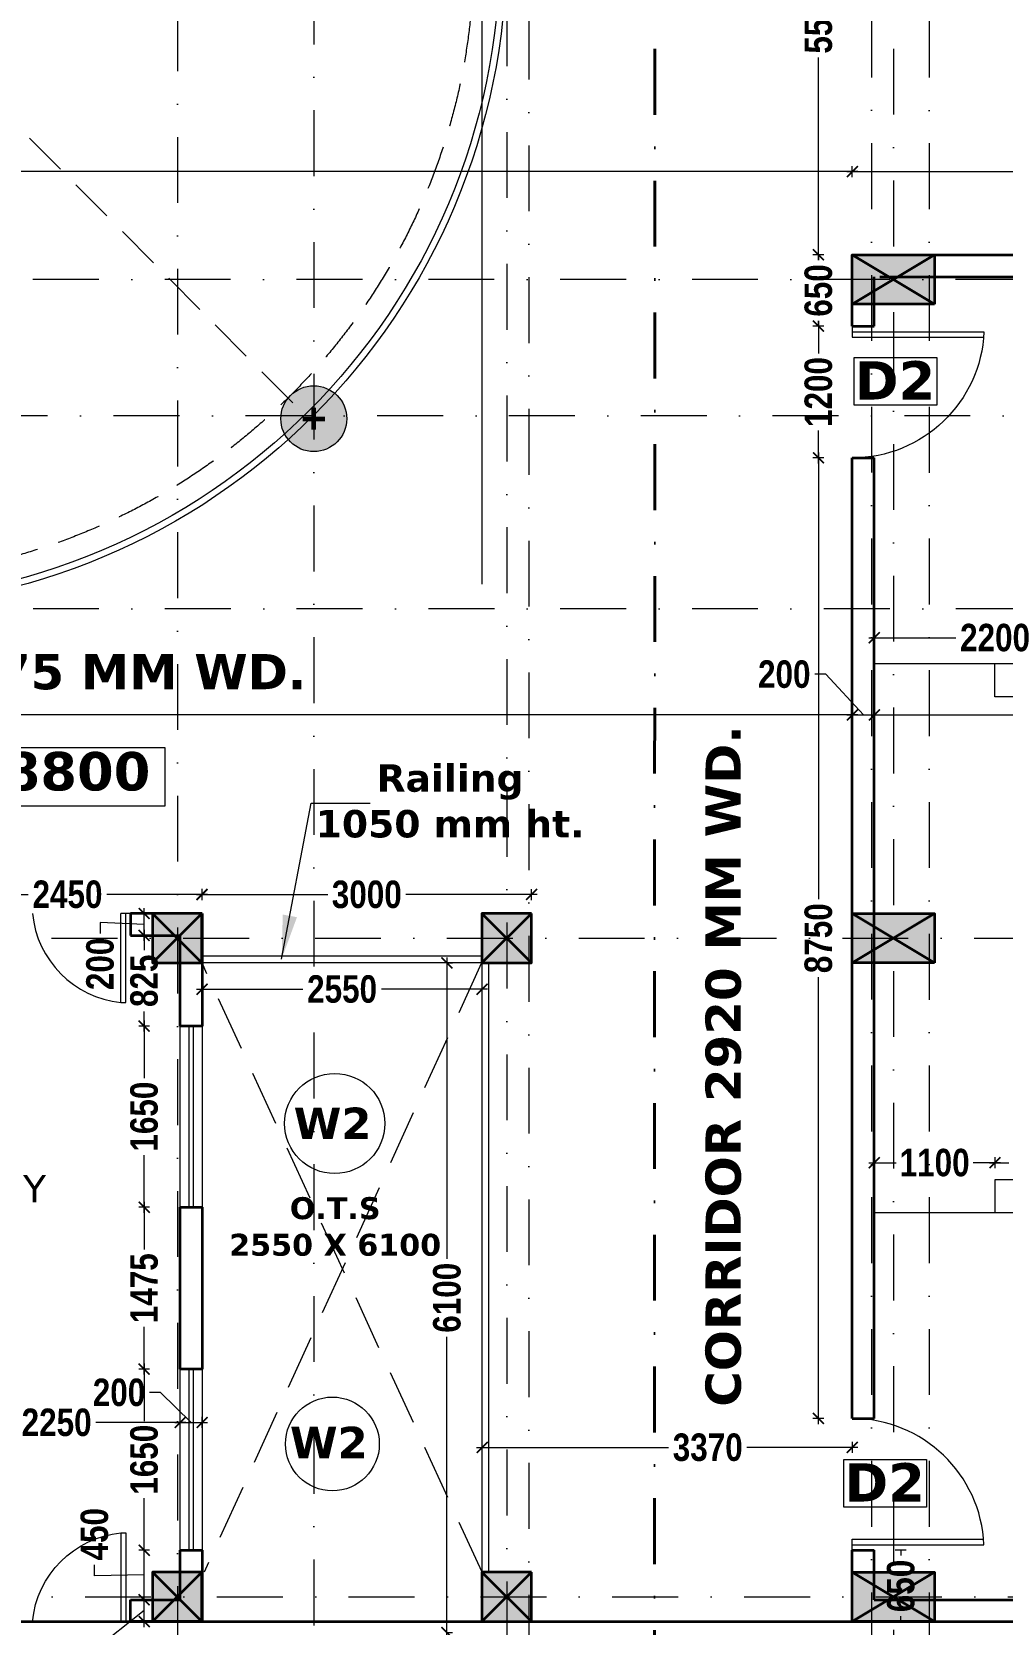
# Model space of a CAD drawing. Header units: millimetres. Extents: x -3092155 to 4513934, y -12317808 to 1850003.
# Drawn here: x -414748 to -405915, y -5557584 to -5543080 of the extents above; entities that cross this region are included whole.
import ezdxf

# ---------------------------------------------------------------- set-up
doc = ezdxf.new("R2010")
doc.units = ezdxf.units.MM
doc.header["$LTSCALE"] = 2
doc.header["$MEASUREMENT"] = 0
doc.header["$PDMODE"] = 34
doc.header["$PDSIZE"] = 500
for name, pattern in [('DASHDOT', [1, 0.5, -0.25, 0, -0.25]), ('DASHED2', [0.375, 0.25, -0.125]), ('HIDDEN', [0.375, 0.25, -0.125])]:
    doc.linetypes.add(name, pattern=pattern)
doc.layers.add('AEROW', color=7, linetype='Continuous', lineweight=15, true_color=0x0d0d0d)
for name, color, linetype, lineweight in [('col 1', 11, 'Continuous', 20), ('coloumn', 10, 'Continuous', 35), ('D DIM', 250, 'Continuous', 9), ('D2', 10, 'Continuous', 5), ('DOOR', 27, 'Continuous', 5), ('expen. jt.', 130, 'Continuous', 35), ('glass', 5, 'Continuous', 15), ('GRID', 251, 'DASHDOT', 5), ('Layer1', 251, 'Continuous', 0), ('PARGOLA', 115, 'DASHED2', 5), ('PROJ', 251, 'HIDDEN', 5), ('RAILING', 47, 'Continuous', 13), ('SILL', 74, 'Continuous', 9), ('Step', 251, 'Continuous', 9), ('TEXT', 7, 'Continuous', 13), ('W2', 162, 'Continuous', 5), ('WAll', 250, 'Continuous', 35)]:
    doc.layers.add(name, color=color, linetype=linetype, lineweight=lineweight)
doc.styles.add('INNER DIM', font='ARIALNB.TTF', dxfattribs={"height": 250})
doc.styles.add('style2', font='verdana.ttf')
doc.dimstyles.new('external final', dxfattribs={"dimscale": 0, "dimtxt": 250, "dimasz": 100, "dimexe": 50, "dimexo": 50, "dimgap": 50, "dimtad": 0, "dimdec": 0, "dimzin": 0, "dimdsep": 46, "dimtxsty": 'INNER DIM', "dimblk": 'ARCHTICK', "dimcen": 100, "dimdle": 50, "dimclrd": 256, "dimclre": 256, "dimclrt": 256, "dimadec": 0, "dimazin": 0, "dimtfac": 1, "dimtdec": 0, "dimtix": 1, "dimtmove": 1, "dimatfit": 3, "dimfxl": 50, "dimfxlon": 1, "dimtolj": 1, "dimtzin": 0, "dimlwd": -1, "dimlwe": -1, "dimarcsym": 1})
doc.dimstyles.new('INNER DIM', dxfattribs={"dimscale": 0, "dimtxt": 250, "dimasz": 100, "dimexe": 50, "dimexo": 50, "dimgap": 50, "dimtad": 0, "dimdec": 0, "dimzin": 0, "dimdsep": 46, "dimtxsty": 'INNER DIM', "dimblk": 'ARCHTICK', "dimcen": 100, "dimdle": 50, "dimclrd": 256, "dimclre": 256, "dimclrt": 256, "dimadec": 0, "dimazin": 0, "dimtfac": 1, "dimtdec": 0, "dimtix": 1, "dimtmove": 2, "dimatfit": 3, "dimfxl": 50, "dimfxlon": 1, "dimtolj": 1, "dimtzin": 0, "dimlwd": -1, "dimlwe": -1, "dimarcsym": 1})

# ---------------------------------------------------------------- blocks, each defined once
blk = doc.blocks.new('A$C378B1DF0')
at = {"layer": 'DOOR', "ltscale": 0.1}
for p, q in [((1100, 0), (1100, 1196)), ((1150, 0), (1150, 1199)), ((1200, 0), (1100, 0))]:
    blk.add_line(p, q, dxfattribs=at)
blk.add_arc((1200, 0), 1200, 92.388, 180, dxfattribs=at)
blk = doc.blocks.new('_ArchTick')
at = {"color": 0, "linetype": 'ByBlock', "const_width": 0.15}
blk.add_lwpolyline([(-0.5, -0.5), (0.5, 0.5)], dxfattribs=at)
blk = doc.blocks.new('*D409')
at = {"layer": 'D DIM', "ltscale": 100, "transparency": 16777216}
for p, q in [((-425569, -5549252), (-425569, -5549352)), ((-407278, -5549252), (-407278, -5549352)), ((-425619, -5549302), (-417904, -5549302)), ((-407228, -5549302), (-417044, -5549302))]:
    blk.add_line(p, q, dxfattribs=at)
at = {"layer": 'Defpoints', "color": 0, "lineweight": 50, "ltscale": 100, "transparency": 16777216}
for p in [(-407278, -5548781), (-425569, -5548959), (-407278, -5549302)]:
    blk.add_point(p, dxfattribs=at)
at = {"layer": 'D DIM', "ltscale": 100, "transparency": 16777216, "xscale": 100, "yscale": 100, "zscale": 100, "rotation": 180}
blk.add_blockref('_ArchTick', (-425569, -5549302), dxfattribs=at)
at = {"layer": 'D DIM', "ltscale": 100, "transparency": 16777216, "xscale": 100, "yscale": 100, "zscale": 100}
blk.add_blockref('_ArchTick', (-407278, -5549302), dxfattribs=at)
at = {"layer": 'D DIM', "ltscale": 100, "transparency": 16777216, "insert": (-417474, -5549302), "char_height": 250, "attachment_point": 5, "style": 'INNER DIM'}
blk.add_mtext('\\A1;18290', dxfattribs=at)
blk = doc.blocks.new('*D410')
at = {"layer": 'D DIM', "ltscale": 100, "transparency": 16777216}
for p, q in [((-407520, -5548932), (-407620, -5548932)), ((-407178, -5549302), (-407520, -5548932)), ((-407278, -5549252), (-407278, -5549352)), ((-407078, -5549252), (-407078, -5549352)), ((-407328, -5549302), (-407028, -5549302))]:
    blk.add_line(p, q, dxfattribs=at)
at = {"layer": 'Defpoints', "color": 0, "lineweight": 50, "ltscale": 100, "transparency": 16777216}
for p in [(-407278, -5548161), (-407078, -5548836), (-407078, -5549302)]:
    blk.add_point(p, dxfattribs=at)
at = {"layer": 'D DIM', "ltscale": 100, "transparency": 16777216, "xscale": 100, "yscale": 100, "zscale": 100, "rotation": 180}
blk.add_blockref('_ArchTick', (-407278, -5549302), dxfattribs=at)
at = {"layer": 'D DIM', "ltscale": 100, "transparency": 16777216, "xscale": 100, "yscale": 100, "zscale": 100}
blk.add_blockref('_ArchTick', (-407078, -5549302), dxfattribs=at)
at = {"layer": 'D DIM', "ltscale": 100, "transparency": 16777216, "insert": (-407898, -5548932), "char_height": 250, "attachment_point": 5, "style": 'INNER DIM'}
blk.add_mtext('\\A1;200', dxfattribs=at)
blk = doc.blocks.new('*D431')
at = {"layer": 'D DIM', "ltscale": 100, "transparency": 16777216}
for p, q in [((-407078, -5549252), (-407078, -5549352)), ((-394158, -5549252), (-394158, -5549352)), ((-407128, -5549302), (-401048, -5549302)), ((-394108, -5549302), (-400188, -5549302))]:
    blk.add_line(p, q, dxfattribs=at)
at = {"layer": 'Defpoints', "color": 0, "lineweight": 50, "ltscale": 100, "transparency": 16777216}
for p in [(-407078, -5548761), (-394158, -5548761), (-407078, -5549302)]:
    blk.add_point(p, dxfattribs=at)
at = {"layer": 'D DIM', "ltscale": 100, "transparency": 16777216, "xscale": 100, "yscale": 100, "zscale": 100, "rotation": 180}
blk.add_blockref('_ArchTick', (-407078, -5549302), dxfattribs=at)
at = {"layer": 'D DIM', "ltscale": 100, "transparency": 16777216, "xscale": 100, "yscale": 100, "zscale": 100}
blk.add_blockref('_ArchTick', (-394158, -5549302), dxfattribs=at)
at = {"layer": 'D DIM', "ltscale": 100, "transparency": 16777216, "insert": (-400618, -5549302), "char_height": 250, "attachment_point": 5, "style": 'INNER DIM'}
blk.add_mtext('\\A1;12920', dxfattribs=at)
blk = doc.blocks.new('*D435')
at = {"layer": 'D DIM', "ltscale": 100, "transparency": 16777216}
for p, q in [((-415698, -5550937), (-414782, -5550937)), ((-415648, -5550987), (-415648, -5550887)), ((-413149, -5550937), (-414066, -5550937)), ((-413199, -5550987), (-413199, -5550887))]:
    blk.add_line(p, q, dxfattribs=at)
at = {"layer": 'Defpoints', "color": 0, "lineweight": 50, "ltscale": 100, "transparency": 16777216}
for p in [(-413199, -5550937), (-415648, -5551111), (-413199, -5551111)]:
    blk.add_point(p, dxfattribs=at)
at = {"layer": 'D DIM', "ltscale": 100, "transparency": 16777216, "xscale": 100, "yscale": 100, "zscale": 100, "rotation": 180}
blk.add_blockref('_ArchTick', (-415648, -5550937), dxfattribs=at)
at = {"layer": 'D DIM', "ltscale": 100, "transparency": 16777216, "xscale": 100, "yscale": 100, "zscale": 100}
blk.add_blockref('_ArchTick', (-413199, -5550937), dxfattribs=at)
at = {"layer": 'D DIM', "ltscale": 100, "transparency": 16777216, "insert": (-414424, -5550937), "char_height": 250, "attachment_point": 5, "style": 'INNER DIM'}
blk.add_mtext('\\A1;2450', dxfattribs=at)
blk = doc.blocks.new('*D436')
at = {"layer": 'D DIM', "ltscale": 100, "transparency": 16777216}
for p, q in [((-413248, -5550938), (-412055, -5550938)), ((-413198, -5550988), (-413198, -5550888)), ((-410149, -5550938), (-411343, -5550938)), ((-410199, -5550988), (-410199, -5550888))]:
    blk.add_line(p, q, dxfattribs=at)
at = {"layer": 'Defpoints', "color": 0, "lineweight": 50, "ltscale": 100, "transparency": 16777216}
for p in [(-410199, -5550938), (-413198, -5551111), (-410199, -5551111)]:
    blk.add_point(p, dxfattribs=at)
at = {"layer": 'D DIM', "ltscale": 100, "transparency": 16777216, "xscale": 100, "yscale": 100, "zscale": 100, "rotation": 180}
blk.add_blockref('_ArchTick', (-413198, -5550938), dxfattribs=at)
at = {"layer": 'D DIM', "ltscale": 100, "transparency": 16777216, "xscale": 100, "yscale": 100, "zscale": 100}
blk.add_blockref('_ArchTick', (-410199, -5550938), dxfattribs=at)
at = {"layer": 'D DIM', "ltscale": 100, "transparency": 16777216, "insert": (-411699, -5550938), "char_height": 250, "attachment_point": 5, "style": 'INNER DIM'}
blk.add_mtext('\\A1;3000', dxfattribs=at)
blk = doc.blocks.new('*D455')
at = {"layer": 'D DIM', "ltscale": 100, "transparency": 16777216}
for p, q in [((-425568, -5544403), (-425568, -5544303)), ((-407279, -5544403), (-407279, -5544303)), ((-425618, -5544353), (-416854, -5544353)), ((-407229, -5544353), (-415994, -5544353))]:
    blk.add_line(p, q, dxfattribs=at)
at = {"layer": 'Defpoints', "color": 0, "lineweight": 50, "ltscale": 100, "transparency": 16777216}
for p in [(-407279, -5544353), (-425568, -5545111), (-407279, -5545111)]:
    blk.add_point(p, dxfattribs=at)
at = {"layer": 'D DIM', "ltscale": 100, "transparency": 16777216, "xscale": 100, "yscale": 100, "zscale": 100, "rotation": 180}
blk.add_blockref('_ArchTick', (-425568, -5544353), dxfattribs=at)
at = {"layer": 'D DIM', "ltscale": 100, "transparency": 16777216, "xscale": 100, "yscale": 100, "zscale": 100}
blk.add_blockref('_ArchTick', (-407279, -5544353), dxfattribs=at)
at = {"layer": 'D DIM', "ltscale": 100, "transparency": 16777216, "insert": (-416424, -5544353), "char_height": 250, "attachment_point": 5, "style": 'INNER DIM'}
blk.add_mtext('\\A1;18290', dxfattribs=at)
blk = doc.blocks.new('*D456')
at = {"layer": 'D DIM', "ltscale": 100, "transparency": 16777216}
for p, q in [((-407279, -5544403), (-407279, -5544303)), ((-396108, -5544403), (-396108, -5544303)), ((-407329, -5544353), (-402124, -5544353)), ((-396058, -5544353), (-401264, -5544353))]:
    blk.add_line(p, q, dxfattribs=at)
at = {"layer": 'Defpoints', "color": 0, "lineweight": 50, "ltscale": 100, "transparency": 16777216}
for p in [(-396108, -5544353), (-407279, -5545111), (-396108, -5545111)]:
    blk.add_point(p, dxfattribs=at)
at = {"layer": 'D DIM', "ltscale": 100, "transparency": 16777216, "xscale": 100, "yscale": 100, "zscale": 100, "rotation": 180}
blk.add_blockref('_ArchTick', (-407279, -5544353), dxfattribs=at)
at = {"layer": 'D DIM', "ltscale": 100, "transparency": 16777216, "xscale": 100, "yscale": 100, "zscale": 100}
blk.add_blockref('_ArchTick', (-396108, -5544353), dxfattribs=at)
at = {"layer": 'D DIM', "ltscale": 100, "transparency": 16777216, "insert": (-401694, -5544353), "char_height": 250, "attachment_point": 5, "style": 'INNER DIM'}
blk.add_mtext('\\A1;11170', dxfattribs=at)
blk = doc.blocks.new('*D492')
at = {"layer": 'D DIM', "ltscale": 100, "transparency": 16777216}
for p, q in [((-406787, -5556911), (-406887, -5556911)), ((-406837, -5556911), (-406837, -5556960)), ((-406837, -5557561), (-406837, -5557512)), ((-406787, -5557561), (-406887, -5557561))]:
    blk.add_line(p, q, dxfattribs=at)
at = {"layer": 'Defpoints', "color": 0, "lineweight": 50, "ltscale": 100, "transparency": 16777216}
for p in [(-406837, -5556911), (-406529, -5556911), (-406529, -5557561)]:
    blk.add_point(p, dxfattribs=at)
at = {"layer": 'D DIM', "ltscale": 100, "transparency": 16777216, "insert": (-406837, -5557236), "char_height": 250, "attachment_point": 5, "rotation": 90, "style": 'INNER DIM'}
blk.add_mtext('\\A1;650', dxfattribs=at)
blk = doc.blocks.new('*D493')
at = {"layer": 'D DIM', "ltscale": 100, "transparency": 16777216}
for p, q in [((-407587, -5546911), (-407587, -5550981)), ((-407537, -5546961), (-407637, -5546961)), ((-407587, -5555761), (-407587, -5551692)), ((-407537, -5555711), (-407637, -5555711))]:
    blk.add_line(p, q, dxfattribs=at)
at = {"layer": 'Defpoints', "color": 0, "lineweight": 50, "ltscale": 100, "transparency": 16777216}
for p in [(-407587, -5546961), (-407278, -5546961), (-407278, -5555711)]:
    blk.add_point(p, dxfattribs=at)
at = {"layer": 'D DIM', "ltscale": 100, "transparency": 16777216, "xscale": 100, "yscale": 100, "zscale": 100}
for p, rotation in [((-407587, -5546961), 90), ((-407587, -5555711), 270)]:
    blk.add_blockref('_ArchTick', p, dxfattribs=dict(at, rotation=rotation))
at = {"layer": 'D DIM', "ltscale": 100, "transparency": 16777216, "insert": (-407587, -5551336), "char_height": 250, "attachment_point": 5, "rotation": 90, "style": 'INNER DIM'}
blk.add_mtext('\\A1;8750', dxfattribs=at)
blk = doc.blocks.new('*D494')
at = {"layer": 'D DIM', "ltscale": 100, "transparency": 16777216}
for p, q in [((-407537, -5545761), (-407637, -5545761)), ((-407587, -5545711), (-407587, -5546011)), ((-407587, -5547011), (-407587, -5546711)), ((-407537, -5546961), (-407637, -5546961))]:
    blk.add_line(p, q, dxfattribs=at)
at = {"layer": 'Defpoints', "color": 0, "lineweight": 50, "ltscale": 100, "transparency": 16777216}
for p in [(-407587, -5545761), (-407278, -5545761), (-407278, -5546961)]:
    blk.add_point(p, dxfattribs=at)
at = {"layer": 'D DIM', "ltscale": 100, "transparency": 16777216, "xscale": 100, "yscale": 100, "zscale": 100}
for p, rotation in [((-407587, -5545761), 90), ((-407587, -5546961), 270)]:
    blk.add_blockref('_ArchTick', p, dxfattribs=dict(at, rotation=rotation))
at = {"layer": 'D DIM', "ltscale": 100, "transparency": 16777216, "insert": (-407587, -5546361), "char_height": 250, "attachment_point": 5, "rotation": 90, "style": 'INNER DIM'}
blk.add_mtext('\\A1;1200', dxfattribs=at)
blk = doc.blocks.new('*D495')
at = {"layer": 'D DIM', "ltscale": 100, "transparency": 16777216}
for p, q in [((-407537, -5545111), (-407637, -5545111)), ((-407587, -5545111), (-407587, -5545160)), ((-407537, -5545761), (-407637, -5545761)), ((-407587, -5545761), (-407587, -5545712))]:
    blk.add_line(p, q, dxfattribs=at)
at = {"layer": 'Defpoints', "color": 0, "lineweight": 50, "ltscale": 100, "transparency": 16777216}
for p in [(-407587, -5545111), (-407279, -5545111), (-407278, -5545761)]:
    blk.add_point(p, dxfattribs=at)
at = {"layer": 'D DIM', "ltscale": 100, "transparency": 16777216, "insert": (-407587, -5545436), "char_height": 250, "attachment_point": 5, "rotation": 90, "style": 'INNER DIM'}
blk.add_mtext('\\A1;650', dxfattribs=at)
blk = doc.blocks.new('*D496')
at = {"layer": 'D DIM', "ltscale": 100, "transparency": 16777216}
for p, q in [((-407587, -5539511), (-407587, -5542605)), ((-407537, -5539561), (-407637, -5539561)), ((-407587, -5545161), (-407587, -5543315)), ((-407537, -5545111), (-407637, -5545111))]:
    blk.add_line(p, q, dxfattribs=at)
at = {"layer": 'Defpoints', "color": 0, "lineweight": 50, "ltscale": 100, "transparency": 16777216}
for p in [(-407587, -5539561), (-407279, -5539561), (-407279, -5545111)]:
    blk.add_point(p, dxfattribs=at)
at = {"layer": 'D DIM', "ltscale": 100, "transparency": 16777216, "xscale": 100, "yscale": 100, "zscale": 100}
for p, rotation in [((-407587, -5539561), 90), ((-407587, -5545111), 270)]:
    blk.add_blockref('_ArchTick', p, dxfattribs=dict(at, rotation=rotation))
at = {"layer": 'D DIM', "ltscale": 100, "transparency": 16777216, "insert": (-407587, -5542960), "char_height": 250, "attachment_point": 5, "rotation": 90, "style": 'INNER DIM'}
blk.add_mtext('\\A1;5550', dxfattribs=at)
blk = doc.blocks.new('*D516')
at = {"layer": 'D DIM', "ltscale": 100, "transparency": 16777216}
for p, q in [((-413699, -5557361), (-413776, -5557361)), ((-413726, -5557611), (-413726, -5557311)), ((-413726, -5557461), (-414183, -5557825)), ((-413699, -5557561), (-413776, -5557561)), ((-414183, -5557825), (-414183, -5557925))]:
    blk.add_line(p, q, dxfattribs=at)
at = {"layer": 'Defpoints', "color": 0, "lineweight": 50, "ltscale": 100, "transparency": 16777216}
for p in [(-413726, -5557361), (-413649, -5557361), (-413649, -5557561)]:
    blk.add_point(p, dxfattribs=at)
at = {"layer": 'D DIM', "ltscale": 100, "transparency": 16777216, "xscale": 100, "yscale": 100, "zscale": 100}
for p, rotation in [((-413726, -5557361), 90), ((-413726, -5557561), 270)]:
    blk.add_blockref('_ArchTick', p, dxfattribs=dict(at, rotation=rotation))
at = {"layer": 'D DIM', "ltscale": 100, "transparency": 16777216, "insert": (-414183, -5558203), "char_height": 250, "attachment_point": 5, "rotation": 90, "style": 'INNER DIM'}
blk.add_mtext('\\A1;200', dxfattribs=at)
blk = doc.blocks.new('*D517')
at = {"layer": 'D DIM', "ltscale": 100, "transparency": 16777216}
for p, q in [((-413676, -5556911), (-413776, -5556911)), ((-413726, -5557411), (-413726, -5556861)), ((-414178, -5557145), (-414178, -5557045)), ((-413726, -5557136), (-414178, -5557145)), ((-413699, -5557361), (-413776, -5557361))]:
    blk.add_line(p, q, dxfattribs=at)
at = {"layer": 'Defpoints', "color": 0, "lineweight": 50, "ltscale": 100, "transparency": 16777216}
for p in [(-413726, -5556911), (-413398, -5556911), (-413649, -5557361)]:
    blk.add_point(p, dxfattribs=at)
at = {"layer": 'D DIM', "ltscale": 100, "transparency": 16777216, "xscale": 100, "yscale": 100, "zscale": 100}
for p, rotation in [((-413726, -5556911), 90), ((-413726, -5557361), 270)]:
    blk.add_blockref('_ArchTick', p, dxfattribs=dict(at, rotation=rotation))
at = {"layer": 'D DIM', "ltscale": 100, "transparency": 16777216, "insert": (-414178, -5556765), "char_height": 250, "attachment_point": 5, "rotation": 90, "style": 'INNER DIM'}
blk.add_mtext('\\A1;450', dxfattribs=at)
blk = doc.blocks.new('*D518')
at = {"layer": 'D DIM', "ltscale": 100, "transparency": 16777216}
for p, q in [((-413676, -5555261), (-413776, -5555261)), ((-413726, -5555211), (-413726, -5555736)), ((-413726, -5556961), (-413726, -5556436)), ((-413676, -5556911), (-413776, -5556911))]:
    blk.add_line(p, q, dxfattribs=at)
at = {"layer": 'Defpoints', "color": 0, "lineweight": 50, "ltscale": 100, "transparency": 16777216}
for p in [(-413726, -5555261), (-413398, -5555261), (-413398, -5556911)]:
    blk.add_point(p, dxfattribs=at)
at = {"layer": 'D DIM', "ltscale": 100, "transparency": 16777216, "xscale": 100, "yscale": 100, "zscale": 100}
for p, rotation in [((-413726, -5555261), 90), ((-413726, -5556911), 270)]:
    blk.add_blockref('_ArchTick', p, dxfattribs=dict(at, rotation=rotation))
at = {"layer": 'D DIM', "ltscale": 100, "transparency": 16777216, "insert": (-413726, -5556086), "char_height": 250, "attachment_point": 5, "rotation": 90, "style": 'INNER DIM'}
blk.add_mtext('\\A1;1650', dxfattribs=at)
blk = doc.blocks.new('*D519')
at = {"layer": 'D DIM', "ltscale": 100, "transparency": 16777216}
for p, q in [((-413726, -5553736), (-413726, -5554171)), ((-413676, -5553786), (-413776, -5553786)), ((-413726, -5555311), (-413726, -5554877)), ((-413676, -5555261), (-413776, -5555261))]:
    blk.add_line(p, q, dxfattribs=at)
at = {"layer": 'Defpoints', "color": 0, "lineweight": 50, "ltscale": 100, "transparency": 16777216}
for p in [(-413726, -5553786), (-413398, -5553786), (-413398, -5555261)]:
    blk.add_point(p, dxfattribs=at)
at = {"layer": 'D DIM', "ltscale": 100, "transparency": 16777216, "xscale": 100, "yscale": 100, "zscale": 100}
for p, rotation in [((-413726, -5553786), 90), ((-413726, -5555261), 270)]:
    blk.add_blockref('_ArchTick', p, dxfattribs=dict(at, rotation=rotation))
at = {"layer": 'D DIM', "ltscale": 100, "transparency": 16777216, "insert": (-413726, -5554524), "char_height": 250, "attachment_point": 5, "rotation": 90, "style": 'INNER DIM'}
blk.add_mtext('\\A1;1475', dxfattribs=at)
blk = doc.blocks.new('*D520')
at = {"layer": 'D DIM', "ltscale": 100, "transparency": 16777216}
for p, q in [((-413676, -5552136), (-413776, -5552136)), ((-413726, -5552086), (-413726, -5552611)), ((-413726, -5553836), (-413726, -5553311)), ((-413676, -5553786), (-413776, -5553786))]:
    blk.add_line(p, q, dxfattribs=at)
at = {"layer": 'Defpoints', "color": 0, "lineweight": 50, "ltscale": 100, "transparency": 16777216}
for p in [(-413726, -5552136), (-413398, -5552136), (-413398, -5553786)]:
    blk.add_point(p, dxfattribs=at)
at = {"layer": 'D DIM', "ltscale": 100, "transparency": 16777216, "xscale": 100, "yscale": 100, "zscale": 100}
for p, rotation in [((-413726, -5552136), 90), ((-413726, -5553786), 270)]:
    blk.add_blockref('_ArchTick', p, dxfattribs=dict(at, rotation=rotation))
at = {"layer": 'D DIM', "ltscale": 100, "transparency": 16777216, "insert": (-413726, -5552961), "char_height": 250, "attachment_point": 5, "rotation": 90, "style": 'INNER DIM'}
blk.add_mtext('\\A1;1650', dxfattribs=at)
blk = doc.blocks.new('*D521')
at = {"layer": 'D DIM', "ltscale": 100, "transparency": 16777216}
for p, q in [((-413726, -5551261), (-413726, -5551445)), ((-413776, -5551311), (-413676, -5551311)), ((-413726, -5552186), (-413726, -5552002)), ((-413676, -5552136), (-413776, -5552136))]:
    blk.add_line(p, q, dxfattribs=at)
at = {"layer": 'Defpoints', "color": 0, "lineweight": 50, "ltscale": 100, "transparency": 16777216}
for p in [(-413848, -5551311), (-413726, -5551311), (-413398, -5552136)]:
    blk.add_point(p, dxfattribs=at)
at = {"layer": 'D DIM', "ltscale": 100, "transparency": 16777216, "xscale": 100, "yscale": 100, "zscale": 100}
for p, rotation in [((-413726, -5551311), 90), ((-413726, -5552136), 270)]:
    blk.add_blockref('_ArchTick', p, dxfattribs=dict(at, rotation=rotation))
at = {"layer": 'D DIM', "ltscale": 100, "transparency": 16777216, "insert": (-413726, -5551724), "char_height": 250, "attachment_point": 5, "rotation": 90, "style": 'INNER DIM'}
blk.add_mtext('\\A1;825', dxfattribs=at)
blk = doc.blocks.new('*D522')
at = {"layer": 'D DIM', "ltscale": 100, "transparency": 16777216}
for p, q in [((-413776, -5551111), (-413676, -5551111)), ((-413726, -5551361), (-413726, -5551061)), ((-413726, -5551211), (-414127, -5551192)), ((-414127, -5551192), (-414127, -5551292)), ((-413776, -5551311), (-413676, -5551311))]:
    blk.add_line(p, q, dxfattribs=at)
at = {"layer": 'Defpoints', "color": 0, "lineweight": 50, "ltscale": 100, "transparency": 16777216}
for p in [(-413848, -5551111), (-413726, -5551111), (-413848, -5551311)]:
    blk.add_point(p, dxfattribs=at)
at = {"layer": 'D DIM', "ltscale": 100, "transparency": 16777216, "xscale": 100, "yscale": 100, "zscale": 100}
for p, rotation in [((-413726, -5551111), 90), ((-413726, -5551311), 270)]:
    blk.add_blockref('_ArchTick', p, dxfattribs=dict(at, rotation=rotation))
at = {"layer": 'D DIM', "ltscale": 100, "transparency": 16777216, "insert": (-414127, -5551570), "char_height": 250, "attachment_point": 5, "rotation": 90, "style": 'INNER DIM'}
blk.add_mtext('\\A1;200', dxfattribs=at)
blk = doc.blocks.new('*D528')
at = {"layer": 'D DIM', "ltscale": 100, "transparency": 16777216}
for p, q in [((-415698, -5555747), (-414881, -5555747)), ((-415648, -5555797), (-415648, -5555697)), ((-413348, -5555747), (-414166, -5555747)), ((-413398, -5555797), (-413398, -5555697))]:
    blk.add_line(p, q, dxfattribs=at)
at = {"layer": 'Defpoints', "color": 0, "lineweight": 50, "ltscale": 100, "transparency": 16777216}
for p in [(-413398, -5555747), (-415648, -5556336), (-413398, -5556911)]:
    blk.add_point(p, dxfattribs=at)
at = {"layer": 'D DIM', "ltscale": 100, "transparency": 16777216, "xscale": 100, "yscale": 100, "zscale": 100, "rotation": 180}
blk.add_blockref('_ArchTick', (-415648, -5555747), dxfattribs=at)
at = {"layer": 'D DIM', "ltscale": 100, "transparency": 16777216, "xscale": 100, "yscale": 100, "zscale": 100}
blk.add_blockref('_ArchTick', (-413398, -5555747), dxfattribs=at)
at = {"layer": 'D DIM', "ltscale": 100, "transparency": 16777216, "insert": (-414523, -5555747), "char_height": 250, "attachment_point": 5, "style": 'INNER DIM'}
blk.add_mtext('\\A1;2250', dxfattribs=at)
blk = doc.blocks.new('*D529')
at = {"layer": 'D DIM', "ltscale": 100, "transparency": 16777216}
for p, q in [((-413576, -5555474), (-413676, -5555474)), ((-413298, -5555747), (-413576, -5555474)), ((-413448, -5555747), (-413148, -5555747)), ((-413398, -5555797), (-413398, -5555697)), ((-413198, -5555797), (-413198, -5555697))]:
    blk.add_line(p, q, dxfattribs=at)
at = {"layer": 'Defpoints', "color": 0, "lineweight": 50, "ltscale": 100, "transparency": 16777216}
for p in [(-413198, -5555747), (-413398, -5556911), (-413198, -5556911)]:
    blk.add_point(p, dxfattribs=at)
at = {"layer": 'D DIM', "ltscale": 100, "transparency": 16777216, "xscale": 100, "yscale": 100, "zscale": 100, "rotation": 180}
blk.add_blockref('_ArchTick', (-413398, -5555747), dxfattribs=at)
at = {"layer": 'D DIM', "ltscale": 100, "transparency": 16777216, "xscale": 100, "yscale": 100, "zscale": 100}
blk.add_blockref('_ArchTick', (-413198, -5555747), dxfattribs=at)
at = {"layer": 'D DIM', "ltscale": 100, "transparency": 16777216, "insert": (-413955, -5555474), "char_height": 250, "attachment_point": 5, "style": 'INNER DIM'}
blk.add_mtext('\\A1;200', dxfattribs=at)
blk = doc.blocks.new('*D811')
at = {"layer": 'D DIM', "ltscale": 100, "transparency": 16777216}
for p, q in [((-407129, -5548599), (-406337, -5548599)), ((-407079, -5548649), (-407079, -5548549)), ((-404829, -5548599), (-405621, -5548599)), ((-404879, -5548649), (-404879, -5548549))]:
    blk.add_line(p, q, dxfattribs=at)
at = {"layer": 'Defpoints', "color": 0, "lineweight": 50, "ltscale": 100, "transparency": 16777216}
for p in [(-407079, -5548599), (-407079, -5548936), (-404879, -5548936)]:
    blk.add_point(p, dxfattribs=at)
at = {"layer": 'D DIM', "ltscale": 100, "transparency": 16777216, "xscale": 100, "yscale": 100, "zscale": 100, "rotation": 180}
blk.add_blockref('_ArchTick', (-407079, -5548599), dxfattribs=at)
at = {"layer": 'D DIM', "ltscale": 100, "transparency": 16777216, "xscale": 100, "yscale": 100, "zscale": 100}
blk.add_blockref('_ArchTick', (-404879, -5548599), dxfattribs=at)
at = {"layer": 'D DIM', "ltscale": 100, "transparency": 16777216, "insert": (-405979, -5548599), "char_height": 250, "attachment_point": 5, "style": 'INNER DIM'}
blk.add_mtext('\\A1;2200', dxfattribs=at)
blk = doc.blocks.new('*D813')
at = {"layer": 'D DIM', "ltscale": 100, "transparency": 16777216}
for p, q in [((-407129, -5553381), (-406879, -5553381)), ((-407079, -5553431), (-407079, -5553331)), ((-405929, -5553381), (-406179, -5553381)), ((-405979, -5553431), (-405979, -5553331))]:
    blk.add_line(p, q, dxfattribs=at)
at = {"layer": 'Defpoints', "color": 0, "lineweight": 50, "ltscale": 100, "transparency": 16777216}
for p in [(-407079, -5553381), (-407079, -5553636), (-405979, -5553636)]:
    blk.add_point(p, dxfattribs=at)
at = {"layer": 'D DIM', "ltscale": 100, "transparency": 16777216, "xscale": 100, "yscale": 100, "zscale": 100, "rotation": 180}
blk.add_blockref('_ArchTick', (-407079, -5553381), dxfattribs=at)
at = {"layer": 'D DIM', "ltscale": 100, "transparency": 16777216, "xscale": 100, "yscale": 100, "zscale": 100}
blk.add_blockref('_ArchTick', (-405979, -5553381), dxfattribs=at)
at = {"layer": 'D DIM', "ltscale": 100, "transparency": 16777216, "insert": (-406529, -5553381), "char_height": 250, "attachment_point": 5, "style": 'INNER DIM'}
blk.add_mtext('\\A1;1100', dxfattribs=at)
blk = doc.blocks.new('*D814')
at = {"layer": 'D DIM', "ltscale": 100, "transparency": 16777216}
for p, q in [((-406029, -5553381), (-405855, -5553381)), ((-405979, -5553431), (-405979, -5553331)), ((-405129, -5553381), (-405303, -5553381)), ((-405179, -5553431), (-405179, -5553331))]:
    blk.add_line(p, q, dxfattribs=at)
at = {"layer": 'Defpoints', "color": 0, "lineweight": 50, "ltscale": 100, "transparency": 16777216}
for p in [(-405179, -5553381), (-405979, -5553636), (-405179, -5553636)]:
    blk.add_point(p, dxfattribs=at)
at = {"layer": 'D DIM', "ltscale": 100, "transparency": 16777216, "xscale": 100, "yscale": 100, "zscale": 100, "rotation": 180}
blk.add_blockref('_ArchTick', (-405979, -5553381), dxfattribs=at)
at = {"layer": 'D DIM', "ltscale": 100, "transparency": 16777216, "xscale": 100, "yscale": 100, "zscale": 100}
blk.add_blockref('_ArchTick', (-405179, -5553381), dxfattribs=at)
at = {"layer": 'D DIM', "ltscale": 100, "transparency": 16777216, "insert": (-405579, -5553381), "char_height": 250, "attachment_point": 5, "style": 'INNER DIM'}
blk.add_mtext('\\A1;800', dxfattribs=at)
blk = doc.blocks.new('c')
at = {"layer": 'col 1', "ltscale": 100}
h = blk.add_hatch(color=256, dxfattribs=at)
edge = h.paths.add_edge_path()
edge.add_arc((-563321, -5782835), 300, 0, 360)
at = {"lineweight": 60}
for p, q in [((-563321, -5782935), (-563321, -5782735)), ((-563421, -5782835), (-563221, -5782835))]:
    blk.add_line(p, q, dxfattribs=at)
at = {"layer": 'col 1', "ltscale": 100}
blk.add_circle((-563321, -5782835), 300, dxfattribs=at)
blk = doc.blocks.new('1000 DOOR R')
at = {"layer": 'DOOR', "color": 252, "ltscale": 200}
for p, q in [((-900, -900), (0, -900)), ((-900, -900), (-900, -950)), ((-900, -950), (0, -950)), ((0, -1000), (0, -900))]:
    blk.add_line(p, q, dxfattribs=at)
blk.add_arc((96, -1003), 1001, 95.4612, 174.0988, dxfattribs=at)
blk = doc.blocks.new('S.F')
at = {"layer": 'coloumn', "ltscale": 100}
for points in [[(79140, -5853756), (79140, -5853306), (78390, -5853306), (78390, -5853756)], [(72470, -5859306), (72020, -5859306), (72020, -5859756), (72470, -5859756)], [(75470, -5859306), (75020, -5859306), (75020, -5859756), (75470, -5859756)], [(79140, -5859756), (79140, -5859306), (78390, -5859306), (78390, -5859756)], [(72470, -5865306), (72020, -5865306), (72020, -5865756), (72470, -5865756)], [(75470, -5865306), (75020, -5865306), (75020, -5865756), (75470, -5865756)], [(79140, -5865756), (79140, -5865306), (78390, -5865306), (78390, -5865756)]]:
    blk.add_hatch(color=256, dxfattribs=at).paths.add_polyline_path(points)
for p, q in [((78390, -5853756), (78390, -5853306)), ((78390, -5853306), (79140, -5853306)), ((79140, -5853306), (79140, -5853756)), ((79140, -5853756), (78390, -5853756)), ((72470, -5859756), (72020, -5859306)), ((72020, -5859756), (72470, -5859306)), ((75470, -5859756), (75020, -5859306)), ((75020, -5859756), (75470, -5859306)), ((78390, -5859756), (78390, -5859306)), ((78390, -5859306), (79140, -5859306)), ((79140, -5859306), (79140, -5859756)), ((79140, -5859756), (78390, -5859756)), ((72470, -5865756), (72020, -5865306)), ((72020, -5865756), (72470, -5865306)), ((75470, -5865756), (75020, -5865306)), ((75020, -5865756), (75470, -5865306)), ((78390, -5865756), (78390, -5865306)), ((78390, -5865306), (79140, -5865306)), ((79140, -5865306), (79140, -5865756)), ((79140, -5865756), (78390, -5865756))]:
    blk.add_line(p, q, dxfattribs=at)
for points in [[(79140, -5853756), (78390, -5853306), (79140, -5853306), (78390, -5853756)], [(79140, -5859756), (78390, -5859306), (79140, -5859306), (78390, -5859756)], [(79140, -5865756), (78390, -5865306), (79140, -5865306), (78390, -5865756)]]:
    blk.add_lwpolyline(points, dxfattribs=at)
for points in [[(72470, -5859306), (72020, -5859306), (72020, -5859756), (72470, -5859756)], [(75470, -5859306), (75020, -5859306), (75020, -5859756), (75470, -5859756)], [(72470, -5865306), (72020, -5865306), (72020, -5865756), (72470, -5865756)], [(75470, -5865306), (75020, -5865306), (75020, -5865756), (75470, -5865756)]]:
    blk.add_lwpolyline(points, close=True, dxfattribs=at)
blk = doc.blocks.new('*D1105')
at = {"layer": 'D DIM', "ltscale": 100, "transparency": 16777216}
for p, q in [((-413249, -5551800), (-412282, -5551800)), ((-413199, -5551800), (-413199, -5551750)), ((-410599, -5551800), (-411566, -5551800)), ((-410649, -5551800), (-410649, -5551750))]:
    blk.add_line(p, q, dxfattribs=at)
at = {"layer": 'Defpoints', "color": 0, "lineweight": 50, "ltscale": 100, "transparency": 16777216}
for p in [(-413199, -5551850), (-410649, -5551800), (-410649, -5551850)]:
    blk.add_point(p, dxfattribs=at)
at = {"layer": 'D DIM', "ltscale": 100, "transparency": 16777216, "xscale": 100, "yscale": 100, "zscale": 100, "rotation": 180}
blk.add_blockref('_ArchTick', (-413199, -5551800), dxfattribs=at)
at = {"layer": 'D DIM', "ltscale": 100, "transparency": 16777216, "xscale": 100, "yscale": 100, "zscale": 100}
blk.add_blockref('_ArchTick', (-410649, -5551800), dxfattribs=at)
at = {"layer": 'D DIM', "ltscale": 100, "transparency": 16777216, "insert": (-411924, -5551800), "char_height": 250, "attachment_point": 5, "style": 'INNER DIM'}
blk.add_mtext('\\A1;2550', dxfattribs=at)
blk = doc.blocks.new('*D1106')
at = {"layer": 'D DIM', "ltscale": 100, "transparency": 16777216}
for p, q in [((-410969, -5551511), (-410969, -5554256)), ((-410969, -5551561), (-410919, -5551561)), ((-410969, -5557711), (-410969, -5554967)), ((-410969, -5557661), (-410919, -5557661))]:
    blk.add_line(p, q, dxfattribs=at)
at = {"layer": 'Defpoints', "color": 0, "lineweight": 50, "ltscale": 100, "transparency": 16777216}
for p in [(-411014, -5551561), (-411014, -5557661), (-410969, -5557661)]:
    blk.add_point(p, dxfattribs=at)
at = {"layer": 'D DIM', "ltscale": 100, "transparency": 16777216, "xscale": 100, "yscale": 100, "zscale": 100}
for p, rotation in [((-410969, -5551561), 90), ((-410969, -5557661), 270)]:
    blk.add_blockref('_ArchTick', p, dxfattribs=dict(at, rotation=rotation))
at = {"layer": 'D DIM', "ltscale": 100, "transparency": 16777216, "insert": (-410969, -5554611), "char_height": 250, "attachment_point": 5, "rotation": 90, "style": 'INNER DIM'}
blk.add_mtext('\\A1;6100', dxfattribs=at)
blk = doc.blocks.new('*D1113')
at = {"layer": 'D DIM', "ltscale": 100, "transparency": 16777216}
for p, q in [((-410649, -5556024), (-410649, -5555924)), ((-407278, -5556024), (-407278, -5555924)), ((-410699, -5555974), (-408951, -5555974)), ((-407228, -5555974), (-408239, -5555974))]:
    blk.add_line(p, q, dxfattribs=at)
at = {"layer": 'Defpoints', "color": 0, "lineweight": 50, "ltscale": 100, "transparency": 16777216}
for p in [(-407278, -5555974), (-410649, -5557112), (-407278, -5557111)]:
    blk.add_point(p, dxfattribs=at)
at = {"layer": 'D DIM', "ltscale": 100, "transparency": 16777216, "xscale": 100, "yscale": 100, "zscale": 100, "rotation": 180}
blk.add_blockref('_ArchTick', (-410649, -5555974), dxfattribs=at)
at = {"layer": 'D DIM', "ltscale": 100, "transparency": 16777216, "xscale": 100, "yscale": 100, "zscale": 100}
blk.add_blockref('_ArchTick', (-407278, -5555974), dxfattribs=at)
at = {"layer": 'D DIM', "ltscale": 100, "transparency": 16777216, "insert": (-408595, -5555974), "char_height": 250, "attachment_point": 5, "style": 'INNER DIM'}
blk.add_mtext('\\A1;3370', dxfattribs=at)
blk = doc.blocks.new('YJJYH')
at = {"layer": 'Step', "ltscale": 15000}
for p, q in [((-31378, -5710801), (-33578, -5710801)), ((-31678, -5711101), (-32478, -5711101)), ((-31678, -5715501), (-32478, -5715501)), ((-31378, -5715801), (-33578, -5715801))]:
    blk.add_line(p, q, dxfattribs=at)
at = {"layer": 'Step', "ltscale": 100}
for p, q in [((-32478, -5711101), (-32478, -5710801)), ((-32478, -5715501), (-32478, -5715801))]:
    blk.add_line(p, q, dxfattribs=at)

msp = doc.modelspace()

# ---------------------------------------------------------------- linework, layer by layer
at = {"layer": 'D2', "ltscale": 0.1}
for points in [[(-407261, -5546046), (-406509.5, -5546046), (-406509.5, -5546480.3), (-407261, -5546480.3)], [(-407355.4, -5556083.7), (-406603.9, -5556083.7), (-406603.9, -5556518), (-407355.4, -5556518)]]:
    msp.add_lwpolyline(points, close=True, dxfattribs=at)
at = {"layer": 'expen. jt.', "ltscale": 100}
msp.add_line((-438889.3, -5557561.2), (-393959.3, -5557561.2), dxfattribs=at)
at = {"layer": 'glass', "ltscale": 100}
for p, q in [((-413318.9, -5552136.2), (-413318.9, -5553786.2)), ((-413278.9, -5552136.2), (-413278.9, -5553786.2)), ((-413318.9, -5555261.2), (-413318.9, -5556911.2)), ((-413278.9, -5555261.2), (-413278.9, -5556911.2))]:
    msp.add_line(p, q, dxfattribs=at)
at = {"layer": 'GRID', "color": 5, "ltscale": 600}
for p, q in [((-406903.9, -5497630.3), (-406903.9, -5586432.3)), ((-412181.3, -5498190.6), (-412181.3, -5585871.9)), ((-407103.9, -5498491.3), (-407103.9, -5585573.6)), ((-406578.9, -5498491.5), (-406578.9, -5585571)), ((-413423.9, -5499634.4), (-413423.9, -5584428.2)), ((-410423.9, -5499589.4), (-410423.9, -5584428)), ((-410223.5, -5500911.1), (-410223.5, -5583106.3))]:
    msp.add_line(p, q, dxfattribs=at)
at = {"layer": 'GRID', "color": 6, "ltscale": 600}
for p, q in [((-367334.8, -5545336.2), (-460173.8, -5545336.2)), ((-365400.8, -5546575.3), (-462107.8, -5546578.9)), ((-367334.1, -5548336.2), (-460173.8, -5548336.2)), ((-460173.8, -5551336.2), (-367334.4, -5551336.2)), ((-461068.2, -5557336.2), (-366440.7, -5557336.2))]:
    msp.add_line(p, q, dxfattribs=at)
at = {"layer": 'Layer1', "ltscale": 100}
msp.add_lwpolyline([(-413533.5, -5549603.3), (-416596.1, -5549603.3), (-416596.1, -5550130.4), (-413533.5, -5550130.4)], close=True, dxfattribs=at)
at = {"layer": 'PARGOLA', "ltscale": 800}
msp.add_line((-412373.5, -5546459.9), (-420520.6, -5538257.8), dxfattribs=at)
at = {"layer": 'PARGOLA', "ltscale": 1000}
for p, q in [((-410648.9, -5557111.6), (-413199.4, -5551561.2)), ((-410654.6, -5551561.2), (-413179.6, -5557111.2))]:
    msp.add_line(p, q, dxfattribs=at)
at = {"layer": 'PARGOLA', "ltscale": 800}
msp.add_circle((-416424.4, -5542361.2), 5700, dxfattribs=at)
at = {"layer": 'PROJ', "linetype": 'DASHDOT', "lineweight": 40, "ltscale": 600}
msp.add_line((-409087.3, -5579839.4), (-409064.4, -5504825.1), dxfattribs=at)
at = {"layer": 'RAILING', "ltscale": 100}
msp.add_line((-410649.3, -5548111.2), (-410649.3, -5536561.2), dxfattribs=at)
at = {"layer": 'RAILING', "ltscale": 1000}
for p, q in [((-410648.9, -5551499.2), (-413199.4, -5551499.2)), ((-410648.9, -5551561.2), (-413199.4, -5551561.2)), ((-410649.4, -5557110.3), (-410649.4, -5551560.3)), ((-410587.4, -5557110.3), (-410587.4, -5551560.3))]:
    msp.add_line(p, q, dxfattribs=at)
at = {"layer": 'RAILING', "ltscale": 100}
for radius in [5995.3, 5935.3]:
    msp.add_circle((-416424.3, -5542336.2), radius, dxfattribs=at)
at = {"layer": 'SILL', "ltscale": 100}
for p, q in [((-413398.9, -5553786.2), (-413398.9, -5552136.2)), ((-413198.9, -5552136.2), (-413198.9, -5553786.2)), ((-413398.9, -5556911.2), (-413398.9, -5555261.2)), ((-413198.9, -5555261.2), (-413198.9, -5556911.2))]:
    msp.add_line(p, q, dxfattribs=at)
at = {"layer": 'W2', "lineweight": 15, "ltscale": 100}
for centre, radius in [((-411991, -5553023.7), 456.2), ((-412011.9, -5555942.4), 426.9)]:
    msp.add_circle(centre, radius, dxfattribs=at)
at = {"layer": 'WAll', "ltscale": 100}
for p, q in [((-407279.3, -5545761.2), (-407279.3, -5545111.2)), ((-407229.3, -5545111.2), (-396109.3, -5545111.2)), ((-407079.3, -5545761.2), (-407079.3, -5545311.2)), ((-407029.3, -5545311.2), (-396109.3, -5545311.2)), ((-407279.3, -5545761.2), (-407079.3, -5545761.2)), ((-407279.3, -5555711.2), (-407279.3, -5546961.2)), ((-407279.3, -5546961.2), (-407079.3, -5546961.2)), ((-407079.3, -5555711.2), (-407079.3, -5546961.2)), ((-413198.9, -5551111.2), (-413848.9, -5551111.2)), ((-413848.9, -5551111.2), (-413848.9, -5551311.2)), ((-413198.9, -5551111.2), (-413198.9, -5552136.2)), ((-413848.9, -5551311.2), (-413398.9, -5551311.2)), ((-413398.9, -5552136.2), (-413398.9, -5551311.2)), ((-413198.9, -5552136.2), (-413398.9, -5552136.2)), ((-413398.9, -5555261.2), (-413398.9, -5553786.2)), ((-413398.9, -5553786.2), (-413198.9, -5553786.2)), ((-413198.9, -5553786.2), (-413198.9, -5555261.2)), ((-413198.9, -5555261.2), (-413398.9, -5555261.2)), ((-407279.3, -5555711.2), (-407079.3, -5555711.2)), ((-413398.9, -5557361.2), (-413398.9, -5556911.2)), ((-413398.9, -5556911.2), (-413198.9, -5556911.2)), ((-413198.9, -5556911.2), (-413198.9, -5557561.2)), ((-407279.3, -5557561.2), (-407279.3, -5556911.2)), ((-407279.3, -5556911.2), (-407079.3, -5556911.2)), ((-407079.3, -5557361.2), (-407079.3, -5556911.2)), ((-413848.9, -5557361.2), (-413398.9, -5557361.2)), ((-413848.9, -5557561.2), (-413848.9, -5557361.2)), ((-407079.3, -5557361.2), (-394159.3, -5557361.2)), ((-413198.9, -5557561.2), (-413848.9, -5557561.2)), ((-407229.3, -5557561.2), (-393959.3, -5557561.2))]:
    msp.add_line(p, q, dxfattribs=at)

# ---------------------------------------------------------------- block references
at = {"layer": 'col 1', "color": 3, "lineweight": 60}
msp.add_blockref('c', (151139.3, 236231.2), dxfattribs=at)
msp.add_blockref('c', (151139.3, 236231.2), dxfattribs=at)
at = {"layer": 'coloumn'}
msp.add_blockref('S.F', (-485670.2, 308195), dxfattribs=at)
at = {"layer": 'D DIM'}
msp.add_blockref('YJJYH', (-373501.8, 161963.5), dxfattribs=at)
at = {"layer": 'DOOR', "ltscale": 100, "xscale": -1, "rotation": 270}
msp.add_blockref('A$C378B1DF0', (-407279.3, -5546961.2), dxfattribs=at)
at = {"layer": 'DOOR', "ltscale": 100, "rotation": 270}
msp.add_blockref('A$C378B1DF0', (-407279.3, -5555711.2), dxfattribs=at)
at = {"layer": 'SILL', "ltscale": 0.1, "xscale": 0.900000000023283, "yscale": 0.900000000023283, "zscale": 0.900000000403865, "rotation": 90}
msp.add_blockref('1000 DOOR R', (-414748.9, -5551111.2), dxfattribs=at)
at = {"layer": 'SILL', "ltscale": 0.1, "extrusion": (0, 0, -1), "xscale": 0.900000000023283, "yscale": 0.900000000023283, "zscale": -0.900000000403865, "rotation": 270}
msp.add_blockref('1000 DOOR R', (414748.9, -5557561.2), dxfattribs=at)

# ---------------------------------------------------------------- texts
at = {"layer": 'D2', "ltscale": 0.1, "char_height": 350, "attachment_point": 5, "style": 'style2'}
for insert in [(-406889.8, -5546254.9), (-406984.2, -5556292.6)]:
    msp.add_mtext('\\pt3850;{\\fVerdana|b1|i0|c0|p34;D2}', dxfattribs=dict(at, insert=insert))
at = {"layer": 'TEXT', "style": 'style2'}
msp.add_text('LOBBY', height=250, dxfattribs=at).set_placement((-415759.9, -5553742.8))
at = {"layer": 'TEXT', "ltscale": 0.1, "attachment_point": 5, "style": 'style2'}
for s, insert, char_height in [('{\\fVerdana|b1|i0|c0|p34;\\H1.2857x;CORRIDOR 2475 MM WD.\\H0.77778x;  }', (-415353.3, -5548910.8), 250), ('\\pt3850;{\\fVerdana|b1|i0|c0|p34;LVL+8800}', (-415030.2, -5549818.2), 350), ('{\\fVerdana|b1|i0|c0|p34;Railing \\P1050 mm ht. }', (-410941.4, -5550087), 250), ('{\\fVerdana|b1|i0|c0|p34;O.T.S\\P2550 X 6100 }', (-411986.9, -5553963.4), 200)]:
    msp.add_mtext(s, dxfattribs=dict(at, insert=insert, char_height=char_height))
at = {"layer": 'TEXT', "ltscale": 0.1, "insert": (-408451.8, -5552500.3), "char_height": 250, "attachment_point": 5, "rotation": 90, "style": 'style2'}
msp.add_mtext('{\\fVerdana|b1|i0|c0|p34;\\H1.2857x;CORRIDOR 2920 MM WD.\\H0.77778x;  }', dxfattribs=at)
at = {"layer": 'W2', "ltscale": 100, "char_height": 287, "width": 641.269, "attachment_point": 1, "style": 'style2'}
for insert in [(-412364.9, -5552879.1), (-412399, -5555786)]:
    msp.add_mtext('{\\fVerdana|b1|i0|c0|p34;W2}', dxfattribs=dict(at, insert=insert))

# ---------------------------------------------------------------- dimensions: what is measured, and where the dimension line sits
at = {"layer": 'D DIM', "ltscale": 100}
for base, p1, p2, picture, middle in [((-407586.7, -5539561.2), (-407278.9, -5545111.2), (-407278.9, -5539561.2), '*D496', (-407586.7, -5542960.2)), ((-413726.4, -5551111.2), (-413848.5, -5551311.2), (-413848.5, -5551111.2), '*D522', (-414127, -5551342)), ((-413726.4, -5556911.2), (-413648.9, -5557361.2), (-413398.5, -5556911.2), '*D517', (-414178.2, -5556994.6)), ((-413726.4, -5557361.2), (-413648.9, -5557561.2), (-413648.9, -5557361.2), '*D516', (-414182.9, -5557974.8))]:
    dim = msp.add_linear_dim(base=base, p1=p1, p2=p2, angle=90, dimstyle='external final', override={"dimscale": 1}, dxfattribs=at)
    dim.commit()
    dim.dimension.update_dxf_attribs({"geometry": picture, "text_midpoint": middle, "dimtype": 160})
for base, p1, p2, picture, middle in [((-407278.9, -5544353.3), (-425568.5, -5545111.2), (-407278.9, -5545111.2), '*D455', (-416423.7, -5544353.3)), ((-396108.5, -5544353.3), (-407278.9, -5545111.2), (-396108.5, -5545111.2), '*D456', (-401693.7, -5544353.3)), ((-413198.9, -5550936.9), (-415648.5, -5551111.2), (-413198.9, -5551111.2), '*D435', (-414423.7, -5550936.9)), ((-410198.9, -5550937.7), (-413198.5, -5551111.2), (-410198.9, -5551111.2), '*D436', (-411698.7, -5550937.7)), ((-410649.3618, -5551799.5583), (-413198.9483, -5551850.3125), (-410649.3618, -5551850.3125), '*D1105', (-411924.155, -5551799.5583)), ((-413398.5, -5555746.7), (-415648.5, -5556336.2), (-413398.5, -5556911.2), '*D528', (-414523.5, -5555746.7))]:
    dim = msp.add_linear_dim(base=base, p1=p1, p2=p2, dimstyle='external final', override={"dimscale": 1}, dxfattribs=at)
    dim.commit()
    dim.dimension.update_dxf_attribs({"geometry": picture, "text_midpoint": middle})
for base, p1, p2, angle, picture, middle in [((-407586.7, -5545111.2), (-407278.5, -5545761.2), (-407278.9, -5545111.2), 90, '*D495', (-407586.7, -5545436.2)), ((-407586.7, -5545761.2), (-407278.5, -5546961.2), (-407278.5, -5545761.2), 90, '*D494', (-407586.7, -5546361.2)), ((-407586.7, -5546961.2), (-407278.5, -5555711.2), (-407278.5, -5546961.2), 90, '*D493', (-407586.7, -5551336.2)), ((-407078.9, -5548598.5), (-404878.9, -5548936.2), (-407078.9, -5548936.2), 180, '*D811', (-405978.9, -5548598.5)), ((-407078.1, -5549301.7), (-394158.1, -5548761.2), (-407078.1, -5548761.2), 180, '*D431', (-400618.1, -5549301.7)), ((-413726.4, -5551311.2), (-413398.5, -5552136.2), (-413848.5, -5551311.2), 90, '*D521', (-413726.4, -5551723.7)), ((-410968.7, -5557661.2), (-411014.1, -5551561.2), (-411014.1, -5557661.2), 90, '*D1106', (-410968.7, -5554611.2)), ((-413726.4, -5552136.2), (-413398.5, -5553786.2), (-413398.5, -5552136.2), 90, '*D520', (-413726.4, -5552961.2)), ((-407078.9, -5553381), (-405978.9, -5553636.2), (-407078.9, -5553636.2), 180, '*D813', (-406528.9, -5553381)), ((-405178.9, -5553381), (-405978.9, -5553636.2), (-405178.9, -5553636.2), 180, '*D814', (-405578.9, -5553381)), ((-413726.4, -5553786.2), (-413398.5, -5555261.2), (-413398.5, -5553786.2), 90, '*D519', (-413726.4, -5554523.7)), ((-413726.4, -5555261.2), (-413398.5, -5556911.2), (-413398.5, -5555261.2), 90, '*D518', (-413726.4, -5556086.2)), ((-406836.7, -5556911.2), (-406528.9, -5557561.2), (-406528.9, -5556911.2), 90, '*D492', (-406836.7, -5557236.2))]:
    dim = msp.add_linear_dim(base=base, p1=p1, p2=p2, angle=angle, dimstyle='external final', override={"dimscale": 1}, dxfattribs=at)
    dim.commit()
    dim.dimension.update_dxf_attribs({"geometry": picture, "text_midpoint": middle})
for base, p1, p2, dimstyle, picture, middle in [((-407078.5, -5549301.7), (-407278.5, -5548161.2), (-407078.5, -5548836.2), 'external final', '*D410', (-407669.9, -5548931.7)), ((-407278.5, -5549301.7), (-425568.9, -5548959.3), (-407278.5, -5548781.5), 'external final', '*D409', (-417473.7, -5549301.7)), ((-413198.5, -5555746.7), (-413398.5, -5556911.2), (-413198.5, -5556911.2), 'external final', '*D529', (-413726.4, -5555473.6)), ((-407278.1, -5555974.3), (-410648.5, -5557111.6), (-407278.1, -5557111.2), 'INNER DIM', '*D1113', (-408594.8, -5555974.3))]:
    dim = msp.add_linear_dim(base=base, p1=p1, p2=p2, dimstyle=dimstyle, override={"dimscale": 1}, dxfattribs=at)
    dim.commit()
    dim.dimension.update_dxf_attribs({"geometry": picture, "text_midpoint": middle, "dimtype": 160})

# ---------------------------------------------------------------- leaders
at = {"layer": 'AEROW', "ltscale": 100}
msp.add_leader([(-412474.2, -5551525.4), (-412204.7, -5550106.5), (-411668.8, -5550106.5)], dimstyle='INNER DIM', override={"dimscale": 1, "dimasz": 400, "dimfxl": 200, "dimfxlon": 1}, dxfattribs=at)

doc.saveas('drawing.dxf')
